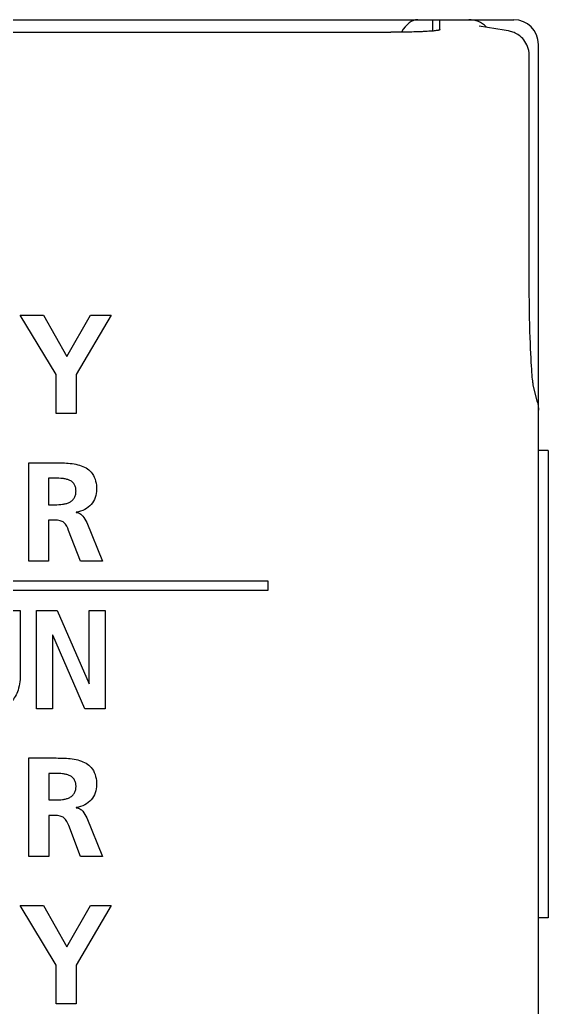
# Model space of a CAD drawing. Extents: x -3 to 204, y 0 to 150.
# Drawn here: x 193.26 to 204, y 101.93 to 122 of the extents above; entities that cross this region are included whole.
import ezdxf

# ---------------------------------------------------------------- set-up
doc = ezdxf.new("R2010")
doc.units = 0
doc.header["$LTSCALE"] = 19.36
doc.layers.get('0').update_dxf_attribs({"linetype": 'CONTINUOUS'})

msp = doc.modelspace()

# ---------------------------------------------------------------- linework, layer by layer
at = {"color": 7, "linetype": 'CONTINUOUS'}
for p, q in [((176.5, 122), (203.3, 122)), ((201.65, 122), (201.65, 121.7707)), ((201.8, 121.7986), (201.8, 122)), ((203.1053, 121.788), (202.5994, 121.8723)), ((202.7404, 121.8542), (202.7467, 121.8477)), ((179, 121.7456), (200.8, 121.7456)), ((203.1863, 121.7744), (203.1053, 121.788)), ((203.1955, 121.7728), (203.1863, 121.7744)), ((203.215, 121.7689), (203.1955, 121.7728)), ((203.2361, 121.7638), (203.215, 121.7689)), ((203.2584, 121.7575), (203.2361, 121.7638)), ((203.2816, 121.7497), (203.2584, 121.7575)), ((203.3057, 121.7403), (203.2816, 121.7497)), ((203.3304, 121.7291), (203.3057, 121.7403)), ((203.3556, 121.716), (203.3304, 121.7291)), ((203.3811, 121.7008), (203.3556, 121.716)), ((203.4068, 121.6833), (203.3811, 121.7008)), ((203.4324, 121.6635), (203.4068, 121.6833)), ((203.4575, 121.6411), (203.4324, 121.6635)), ((203.4819, 121.6162), (203.4575, 121.6411)), ((203.5053, 121.5889), (203.4819, 121.6162)), ((203.5272, 121.5589), (203.5053, 121.5889)), ((203.5474, 121.5265), (203.5272, 121.5589)), ((203.5656, 121.4916), (203.5474, 121.5265)), ((203.5814, 121.4543), (203.5656, 121.4916)), ((203.5944, 121.4149), (203.5814, 121.4543)), ((203.6043, 121.3734), (203.5944, 121.4149)), ((203.8, 16.5), (203.8, 121.5)), ((203.6107, 121.3301), (203.6043, 121.3734)), ((203.6134, 121.2853), (203.6107, 121.3301)), ((203.6134, 121.278), (203.6134, 121.2853)), ((203.614, 116.5851), (203.6134, 121.2781)), ((203.615, 116.4221), (203.614, 116.5851)), ((203.6166, 116.2601), (203.615, 116.4221)), ((203.6188, 116.1015), (203.6166, 116.2601)), ((193.2723, 115.9988), (193.7422, 115.9988)), ((194.0027, 114.7903), (193.2723, 115.9988)), ((193.7422, 115.9988), (194.2146, 115.1599)), ((194.2146, 115.1599), (194.6958, 115.9988)), ((195.1196, 115.9988), (194.4037, 114.7903)), ((194.6958, 115.9988), (195.1196, 115.9988)), ((203.6216, 115.9486), (203.6188, 116.1015)), ((203.6248, 115.8035), (203.6216, 115.9486)), ((203.6284, 115.668), (203.6248, 115.8035)), ((203.6323, 115.5425), (203.6284, 115.668)), ((203.6364, 115.4266), (203.6323, 115.5425)), ((203.6406, 115.3195), (203.6364, 115.4266)), ((203.6451, 115.2203), (203.6406, 115.3195)), ((203.6496, 115.1288), (203.6451, 115.2203)), ((203.6542, 115.045), (203.6496, 115.1288)), ((203.6588, 114.9688), (203.6542, 115.045)), ((194.0027, 114), (194.0027, 114.7903)), ((194.4037, 114.7903), (194.4037, 114)), ((203.6634, 114.9001), (203.6588, 114.9688)), ((203.6679, 114.8386), (203.6634, 114.9001)), ((203.6723, 114.7843), (203.6679, 114.8386)), ((203.6765, 114.7367), (203.6723, 114.7843)), ((203.6805, 114.6957), (203.6765, 114.7367)), ((203.6842, 114.6608), (203.6805, 114.6957)), ((203.6877, 114.6315), (203.6842, 114.6608)), ((203.6908, 114.6078), (203.6877, 114.6315)), ((203.6935, 114.5895), (203.6908, 114.6078)), ((203.6955, 114.577), (203.6935, 114.5895)), ((203.6967, 114.5706), (203.6955, 114.577)), ((203.7812, 114.2305), (203.6966, 114.571)), ((194.4037, 114), (194.0027, 114)), ((204, 113.25), (203.8, 113.25)), ((204, 113.25), (204, 103.75)), ((193.447, 112.9988), (193.8794, 112.9988)), ((193.447, 111), (193.447, 112.9988)), ((193.9796, 112.6839), (193.848, 112.6839)), ((193.848, 112.6839), (193.848, 112.1455)), ((193.848, 112.1455), (193.9796, 112.1455)), ((194.4092, 111.9935), (194.4092, 111.988)), ((193.9769, 111.8306), (193.848, 111.8306)), ((193.848, 111.8306), (193.848, 111)), ((194.6211, 111.7817), (194.9418, 111)), ((194.4953, 111), (194.2545, 111.6242)), ((193.848, 111), (193.447, 111)), ((194.9418, 111), (194.4953, 111)), ((177.5007, 110.5993), (198.3008, 110.5993)), ((198.3008, 110.5993), (198.3008, 110.3992)), ((198.3008, 110.3992), (177.5007, 110.3992)), ((192.932, 109.9987), (193.2723, 109.9987)), ((193.2723, 109.9987), (193.2723, 108.7214)), ((193.6024, 109.9987), (194.0206, 109.9987)), ((193.6024, 107.9998), (193.6024, 109.9987)), ((194.0206, 109.9987), (194.6679, 108.5038)), ((194.6728, 109.9987), (194.9987, 109.9987)), ((194.6728, 108.5038), (194.6728, 109.9987)), ((194.9987, 109.9987), (194.9987, 107.9998)), ((193.9331, 109.4946), (193.9283, 109.4946)), ((193.9283, 109.4946), (193.9283, 107.9998)), ((194.5828, 107.9998), (193.9331, 109.4946)), ((194.6679, 108.5038), (194.6728, 108.5038)), ((193.9283, 107.9998), (193.6024, 107.9998)), ((194.9987, 107.9998), (194.5828, 107.9998)), ((193.4477, 106.9983), (193.88, 106.9983)), ((193.4477, 104.9995), (193.4477, 106.9983)), ((193.9803, 106.6833), (193.8483, 106.6833)), ((193.8483, 106.6833), (193.8483, 106.145)), ((193.8483, 106.145), (193.9803, 106.145)), ((194.4099, 105.9932), (194.4099, 105.9875)), ((193.9772, 105.8299), (193.8483, 105.8299)), ((193.8483, 105.8299), (193.8483, 104.9995)), ((194.6218, 105.7814), (194.9425, 104.9995)), ((194.4957, 104.9995), (194.2552, 105.6237)), ((193.8483, 104.9995), (193.4477, 104.9995)), ((194.9425, 104.9995), (194.4957, 104.9995)), ((193.2723, 103.9982), (193.7422, 103.9982)), ((194.0027, 102.7896), (193.2723, 103.9982)), ((193.7422, 103.9982), (194.2146, 103.1593)), ((194.2146, 103.1593), (194.6958, 103.9982)), ((195.1196, 103.9982), (194.4037, 102.7896)), ((194.6958, 103.9982), (195.1196, 103.9982)), ((204, 103.75), (203.8, 103.75)), ((194.0027, 101.9993), (194.0027, 102.7896)), ((194.4037, 102.7896), (194.4037, 101.9993)), ((194.4037, 101.9993), (194.0027, 101.9993))]:
    msp.add_line(p, q, dxfattribs=at)
msp.add_arc((203.3, 121.5), 0.5, 0, 90, dxfattribs=at)
for centre, major_axis, ratio, start_param, end_param in [((201.35, 121), (0, 1), 0.5, 0, 0.7260492), ((202.3737, 121.514), (0.4714, 0.1762), 0.9609015, 0.4043398, 1.199851)]:
    msp.add_ellipse(centre, major_axis=major_axis, ratio=ratio, start_param=start_param, end_param=end_param, dxfattribs=at)
for points, knots in [([(201.8, 121.7986), (201.8, 121.7976), (201.7986, 121.7953), (201.7947, 121.793), (201.7887, 121.7905), (201.7803, 121.788), (201.7697, 121.7855), (201.7567, 121.7831), (201.7415, 121.7806), (201.7167, 121.7773), (201.6804, 121.7733), (201.6304, 121.7689), (201.5725, 121.7648), (201.507, 121.761), (201.4347, 121.7575), (201.3265, 121.7533), (201.1797, 121.7492), (200.9937, 121.7462), (200.8654, 121.7456), (200.8, 121.7456)], [0, 0, 0, 0, 0.0028299, 0.0072073, 0.0136394, 0.0222675, 0.0331352, 0.0462487, 0.0615969, 0.0791566, 0.1207772, 0.1707803, 0.2287388, 0.2941405, 0.3663931, 0.4448288, 0.6172349, 0.8047438, 1, 1, 1, 1]), ([(203.7812, 114.2305), (203.7843, 114.2181), (203.7956, 114.1648), (203.8, 114.1102), (203.8, 114.0686)], [0, 0, 0, 0, 0.2359078, 1, 1, 1, 1]), ([(193.8794, 112.9988), (193.9889, 112.9988), (194.1518, 113.0003), (194.3637, 112.978), (194.5101, 112.9426), (194.64, 112.8798), (194.7893, 112.7359), (194.8216, 112.5678), (194.8216, 112.4576)], [0, 0, 0, 0, 0.2635377, 0.3914939, 0.5118697, 0.6244725, 0.7347976, 1, 1, 1, 1]), ([(193.9796, 112.1455), (194.0296, 112.1455), (194.1041, 112.148), (194.2, 112.1656), (194.2658, 112.1882), (194.3236, 112.2232), (194.3612, 112.265), (194.3827, 112.3054), (194.3948, 112.3405), (194.4008, 112.3728), (194.4033, 112.4008), (194.4039, 112.4229), (194.4033, 112.4447), (194.4008, 112.4717), (194.3949, 112.5027), (194.3829, 112.5364), (194.3616, 112.5748), (194.324, 112.6143), (194.2665, 112.6466), (194.2009, 112.6669), (194.1047, 112.6823), (194.0299, 112.6839), (193.9796, 112.6839)], [0, 0, 0, 0, 0.130692, 0.1940865, 0.2543589, 0.3117774, 0.3688491, 0.398865, 0.4308727, 0.4657356, 0.4845139, 0.5043202, 0.5234502, 0.5415529, 0.5750781, 0.6057937, 0.6346009, 0.6896414, 0.7456743, 0.8051876, 0.8683609, 1, 1, 1, 1]), ([(194.8216, 112.4576), (194.8216, 112.4012), (194.8034, 112.2894), (194.7183, 112.1427), (194.5819, 112.0355), (194.4688, 112.0016), (194.4092, 111.9935)], [0, 0, 0, 0, 0.2496913, 0.4896488, 0.7340079, 1, 1, 1, 1]), ([(194.4092, 111.988), (194.4348, 111.986), (194.4856, 111.9693), (194.5631, 111.8988), (194.5998, 111.8289), (194.6211, 111.7817)], [0, 0, 0, 0, 0.2491754, 0.4970951, 1, 1, 1, 1]), ([(194.2545, 111.6242), (194.2323, 111.6822), (194.1947, 111.7732), (194.0765, 111.8275), (194.0126, 111.8306), (193.9769, 111.8306)], [0, 0, 0, 0, 0.4952646, 0.7145348, 1, 1, 1, 1]), ([(193.2723, 108.7214), (193.2723, 108.6057), (193.2563, 108.4394), (193.1746, 108.2477), (193.0939, 108.1397), (192.9915, 108.0583), (192.8914, 108.0128), (192.8041, 107.9881), (192.7329, 107.9749), (192.6575, 107.9671), (192.5792, 107.9647), (192.5008, 107.9671), (192.4253, 107.9749), (192.3541, 107.9881), (192.2667, 108.0128), (192.1666, 108.0583), (192.0641, 108.1397), (191.9834, 108.2477), (191.9017, 108.4394), (191.8857, 108.6057), (191.8857, 108.7214)], [0, 0, 0, 0, 0.1477684, 0.2084422, 0.2640649, 0.318084, 0.3737873, 0.4031544, 0.4338473, 0.4660588, 0.4999351, 0.5338372, 0.5660711, 0.5967833, 0.6261665, 0.6818934, 0.7359262, 0.7915553, 0.8522313, 1, 1, 1, 1]), ([(193.88, 106.9983), (193.9896, 106.9983), (194.1525, 106.9998), (194.3644, 106.9775), (194.5108, 106.9421), (194.6407, 106.8793), (194.7899, 106.7353), (194.8223, 106.5673), (194.8223, 106.4571)], [0, 0, 0, 0, 0.2635507, 0.3915149, 0.5119004, 0.6245125, 0.7348412, 1, 1, 1, 1]), ([(193.9803, 106.145), (194.0302, 106.145), (194.1046, 106.1475), (194.2004, 106.1652), (194.2662, 106.1878), (194.3239, 106.2227), (194.3615, 106.2646), (194.383, 106.305), (194.3951, 106.3401), (194.4011, 106.3725), (194.4036, 106.4005), (194.4043, 106.4226), (194.4036, 106.4444), (194.4012, 106.4713), (194.3953, 106.5023), (194.3833, 106.5359), (194.362, 106.5743), (194.3244, 106.6137), (194.267, 106.6459), (194.2015, 106.6662), (194.1053, 106.6816), (194.0306, 106.6833), (193.9803, 106.6833)], [0, 0, 0, 0, 0.130603, 0.1939871, 0.2542684, 0.311715, 0.368836, 0.3988851, 0.4309321, 0.46584, 0.4846433, 0.5044759, 0.523591, 0.5416796, 0.5751792, 0.6058719, 0.6346583, 0.6896624, 0.7456658, 0.8051583, 0.868323, 1, 1, 1, 1]), ([(194.8223, 106.4571), (194.8223, 106.4007), (194.804, 106.289), (194.7189, 106.1423), (194.5825, 106.0351), (194.4694, 106.0012), (194.4099, 105.9932)], [0, 0, 0, 0, 0.2496638, 0.4897349, 0.7341713, 1, 1, 1, 1]), ([(194.4099, 105.9875), (194.4354, 105.9855), (194.4861, 105.9688), (194.5635, 105.8983), (194.6003, 105.8285), (194.6218, 105.7814)], [0, 0, 0, 0, 0.2487708, 0.4966865, 1, 1, 1, 1]), ([(194.2552, 105.6237), (194.2328, 105.6817), (194.1951, 105.7727), (194.0769, 105.8268), (194.013, 105.8299), (193.9772, 105.8299)], [0, 0, 0, 0, 0.4954634, 0.7146328, 1, 1, 1, 1])]:
    msp.add_open_spline(points, degree=3, knots=knots, dxfattribs=at)

doc.saveas('drawing.dxf')
